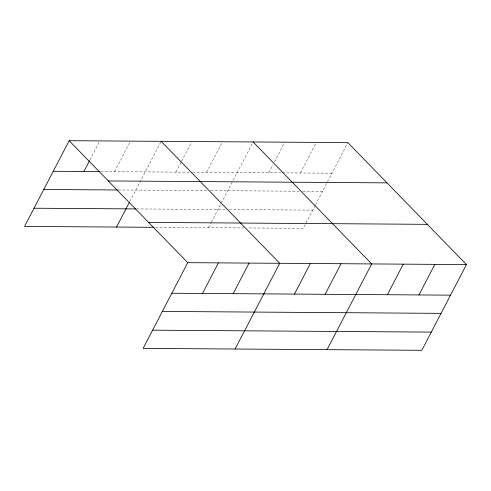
<?xml version="1.0" encoding="UTF-8"?>
<svg xmlns="http://www.w3.org/2000/svg" width="491" height="491" viewBox="0 0 491 491"><rect width="100%" height="100%" fill="white"/><g stroke="black" fill="none" stroke-linecap="round" stroke-linejoin="round"><path stroke-width="0.37" stroke-dasharray="2.46 1.84" d="M89.927 159.931L99.477 141.586M114.569 171.697L130.489 141.12M129.827 201.488L161.146 141.328M175.882 172.12L181.191 161.926M181.547 161.244L191.803 141.543M206.539 172.329L222.46 141.752M208.491 227.683L210.946 222.969M211.302 222.294L253.117 141.967M268.786 172.758L273.033 164.608M274.444 161.889L284.7 142.181M300.369 172.979L316.29 142.402M315.167 205.453L303.254 228.34L247.599 227.953M315.51 204.784L347.873 142.617M100.778 171.598L189.679 172.212M192.748 172.237L281.57 172.85M282.325 172.85L331.959 173.194M118.128 189.98L207.797 190.6M210.866 190.625L299.172 191.232M302.929 191.257L322.483 191.392M136.725 208.927L225.486 209.54M229.248 209.565L312.724 210.142M155.61 227.321L243.837 227.928"/><path stroke-width="0.74" d="M466.45 264.581L187.746 262.66L143.126 348.383L421.824 350.304L466.45 264.581L347.873 142.617L69.176 140.696L24.55 226.419L154.076 227.308M83.912 171.482L89.571 160.612M116.52 227.051L129.483 202.157M202.488 293.446L218.409 262.869M233.145 293.661L249.066 263.084M235.097 349.015L279.723 263.293L161.146 141.328M294.459 294.084L310.38 263.507M325.116 294.293L341.036 263.716M327.067 349.653L371.693 263.931L253.117 141.967M387.362 294.723L403.277 264.146M418.946 294.944L434.866 264.367M53.255 171.273L99.243 171.586M108.302 180.94L387.006 182.867M43.785 189.471L117.361 189.974M34.02 208.215L135.958 208.921M148.62 222.411L427.317 224.338M171.832 293.237L450.535 295.159M162.361 311.435L441.059 313.356M152.597 330.185L431.301 332.106M69.176 140.696L187.746 262.66"/></g></svg>
